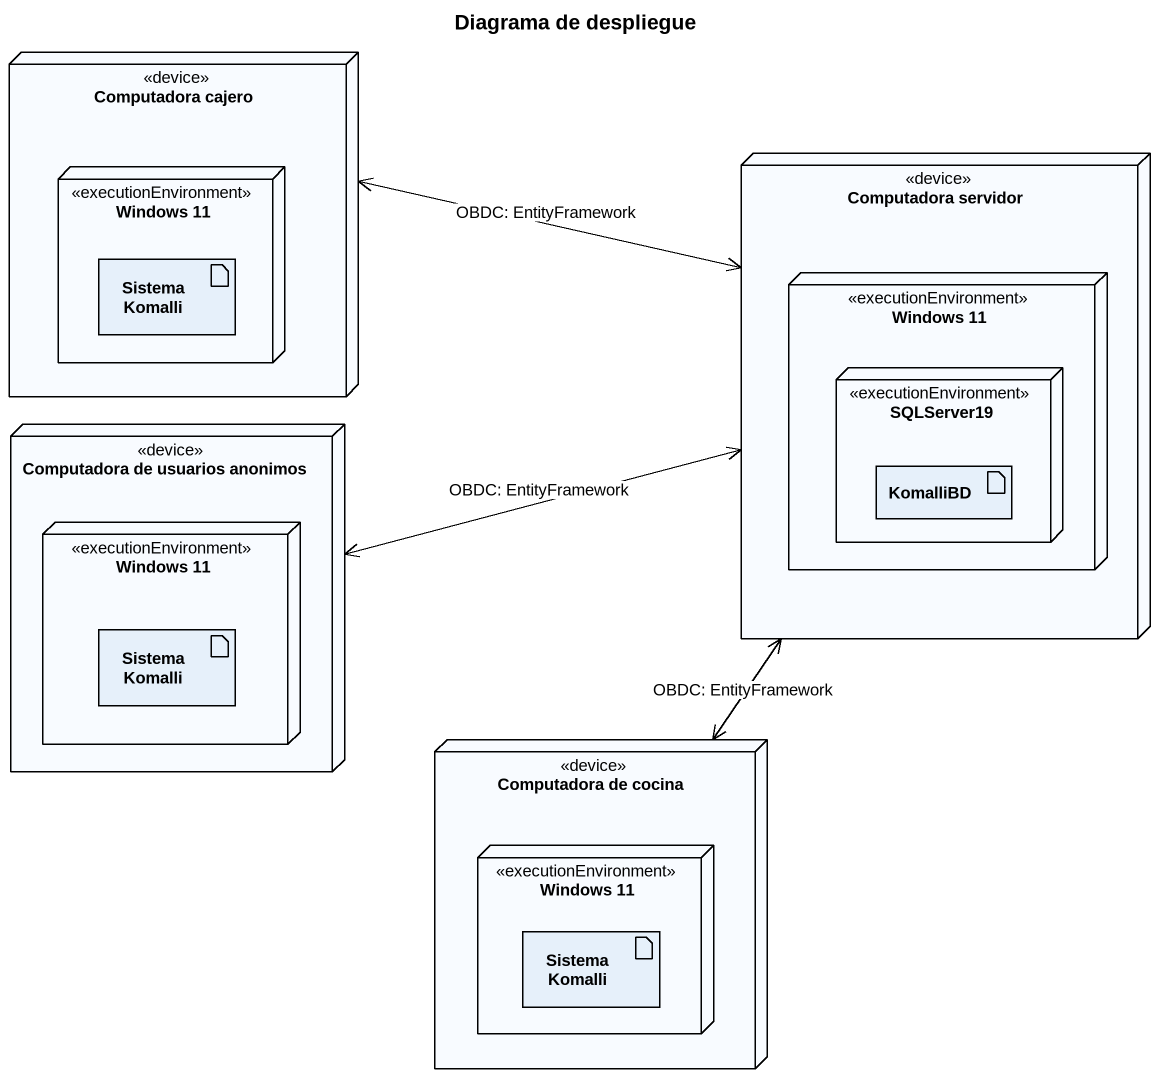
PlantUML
@startuml
title Diagrama de despliegue
node "Computadora cajero" as Computadora_cajero <<device>> {
  node "Windows 11" as Windows_11 <<executionEnvironment>> {
    artifact "Sistema Komalli" as Sistema_Komalli
  }
}
node "Computadora servidor" as Computadora_servidor <<device>> {
  node "Windows 11" as Windows_11_2 <<executionEnvironment>> {
    node SQLServer19 <<executionEnvironment>> {
      artifact KomalliBD
    }
  }
}
node "Computadora de usuarios anonimos" as Computadora_de_usuarios <<device>> {
  node "Windows 11" as Windows_11_3 <<executionEnvironment>> {
    artifact "Sistema Komalli" as Sistema_Komalli_2
  }
}
node "Computadora de cocina" as Computadora_de_cocina <<device>> {
  node "Windows 11" as Windows_11_4 <<executionEnvironment>> {
    artifact "Sistema Komalli" as Sistema_Komalli_3
  }
}
Computadora_cajero <-right-> Computadora_servidor : OBDC: EntityFramework
Computadora_de_usuarios <-right-> Computadora_servidor : OBDC: EntityFramework
Computadora_de_cocina <-up-> Computadora_servidor : OBDC: EntityFramework
@enduml
